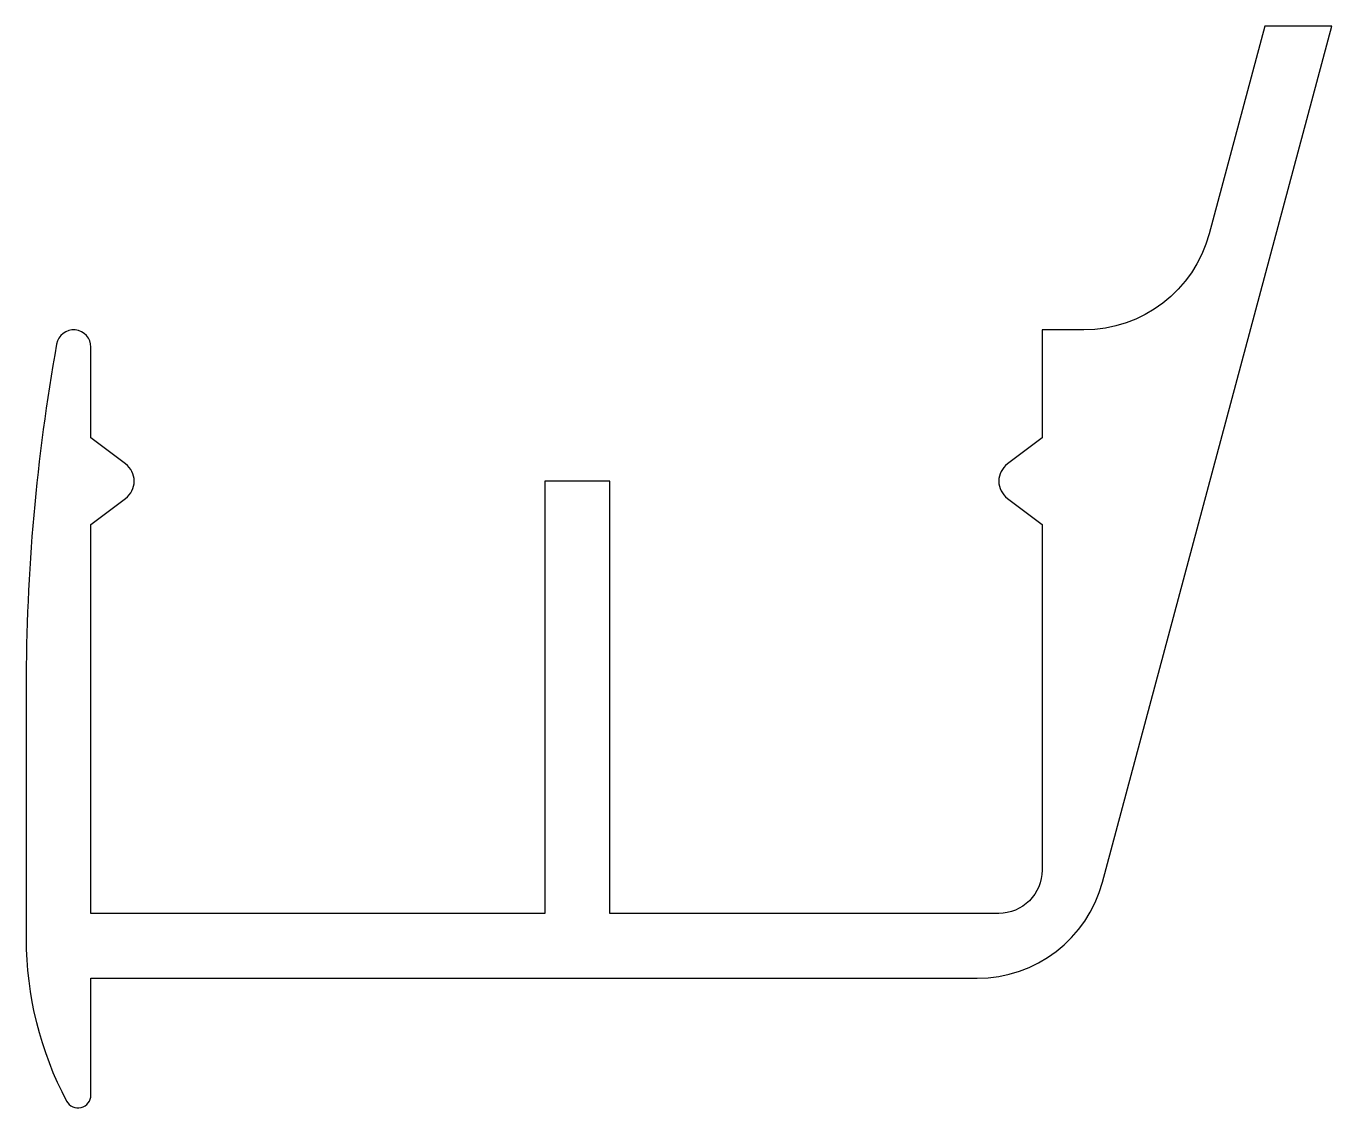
# Model space of a CAD drawing. Extents: x 237.5 to 267.7, y 239.6 to 264.6.
import ezdxf

# ---------------------------------------------------------------- set-up
doc = ezdxf.new("R2010")
doc.units = 0
doc.layers.add('ANA', color=220, linetype='CONTINUOUS')

msp = doc.modelspace()

# ---------------------------------------------------------------- linework, layer by layer
at = {"layer": 'ANA'}
msp.add_lwpolyline([(250.981, 254.101), (249.481, 254.101), (249.481, 244.101), (238.981, 244.101), (238.981, 253.101), (239.781, 253.701, 0.5), (239.781, 254.501), (238.981, 255.101), (238.981, 257.201, 0.915011), (238.187, 257.272, 0.04438), (237.481, 249.33), (237.481, 243.514, 0.122693), (238.416, 239.76, 0.781431), (238.981, 239.901), (238.981, 242.601), (259.481, 242.601, 0.339454), (262.379, 244.825), (267.685, 264.63), (266.132, 264.63), (264.845, 259.825, -0.339454), (261.947, 257.601), (260.981, 257.601), (260.981, 255.101), (260.181, 254.501, 0.5), (260.181, 253.701), (260.981, 253.101), (260.981, 245.101, -0.414214), (259.981, 244.101), (250.981, 244.101)], format="xyb", close=True, dxfattribs=at)

doc.saveas('drawing.dxf')
